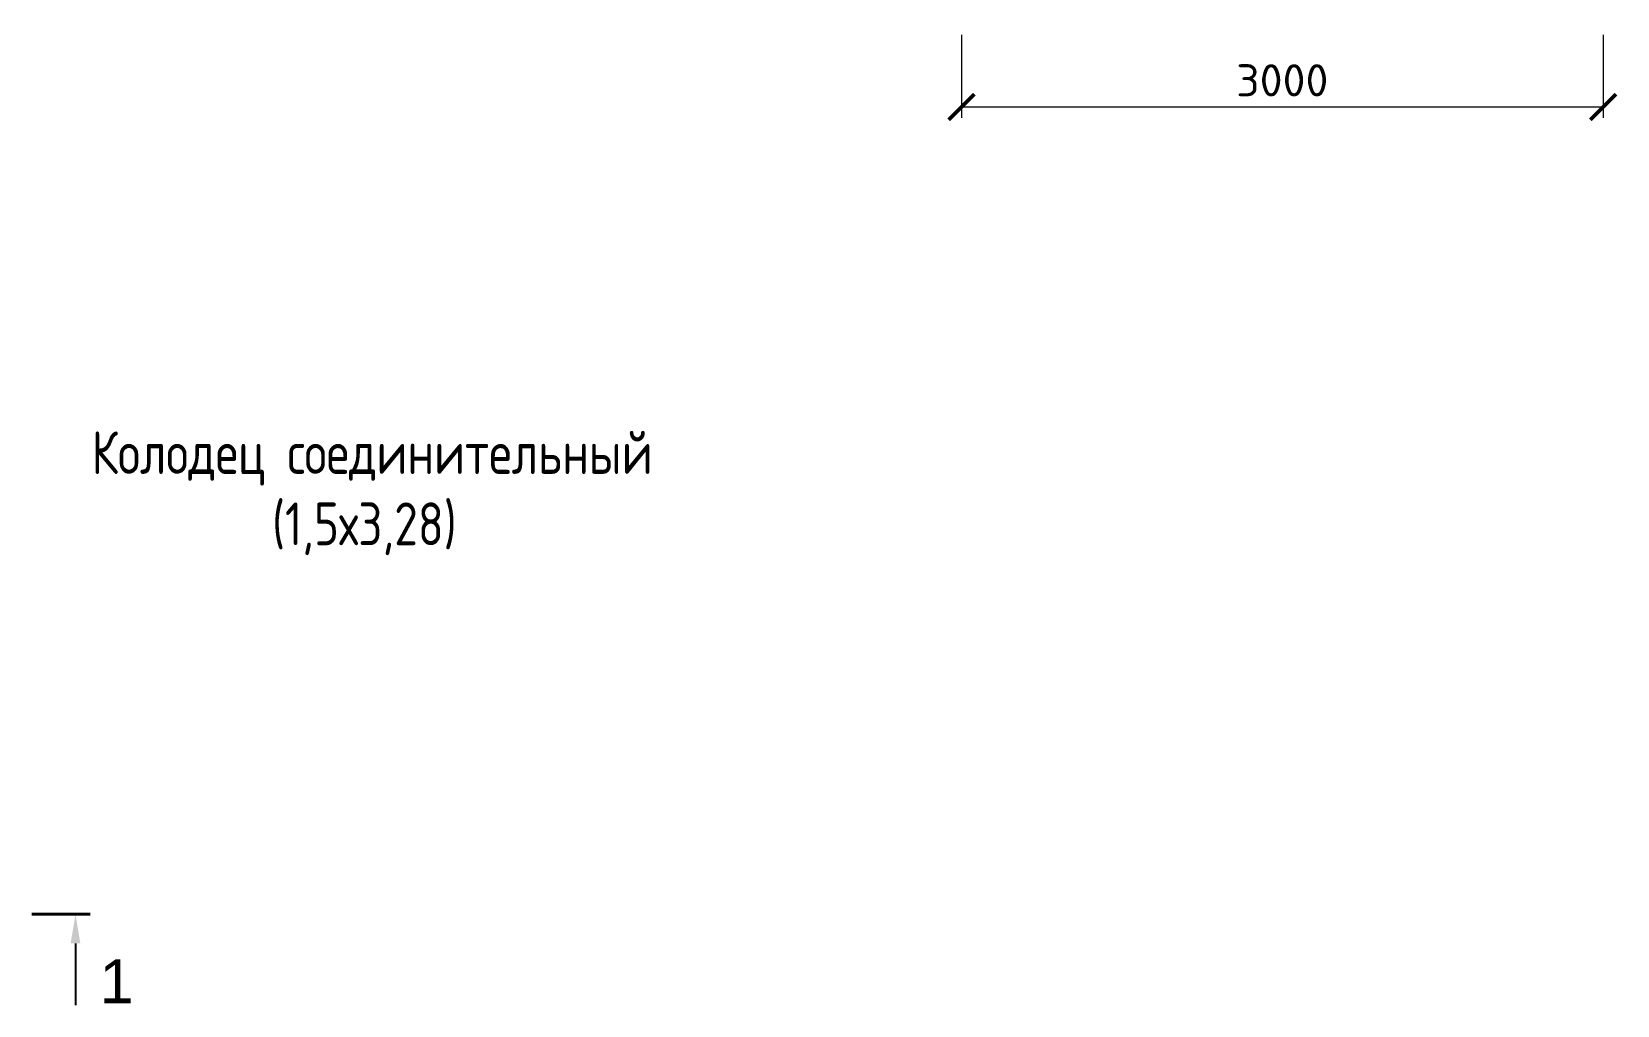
# Model space of a CAD drawing. Header units: millimetres. Extents: x 313506 to 417817, y -39276 to 9875.
# Drawn here: x 346510 to 353923, y -33336 to -28783 of the extents above; entities that cross this region are included whole.
import ezdxf

# ---------------------------------------------------------------- set-up
doc = ezdxf.new("R2010")
doc.units = ezdxf.units.MM
doc.styles.add('ARTEM Arial', font='simplex.shx')
doc.styles.add('ARTEM GOST', font='GOST_A.TTF')
doc.dimstyles.new('ARTEM', dxfattribs={"dimtxt": 70, "dimasz": 50, "dimexe": 35, "dimexo": 15, "dimgap": 10, "dimtad": 1, "dimdec": 0, "dimtxsty": 'ARTEM Arial', "dimcen": 2.5, "dimclrd": 7, "dimclre": 7, "dimclrt": 7, "dimadec": 0, "dimazin": 0, "dimtfac": 1, "dimtdec": 0, "dimtmove": 0, "dimatfit": 3, "dimfxl": 1, "dimlwd": 15, "dimlwe": 15, "dimarcsym": 0})

# ---------------------------------------------------------------- blocks, each defined once
blk = doc.blocks.new('_ArchTick')
at = {"color": 0, "linetype": 'ByBlock', "const_width": 0.15}
blk.add_lwpolyline([(-0.5, -0.5), (0.5, 0.5)], dxfattribs=at)
blk = doc.blocks.new('*D356')
at = {"color": 7, "lineweight": 15, "transparency": 16777216}
for p, q in [((350856.6, -28797.5), (350856.6, -29184.9)), ((353856.6, -28797.5), (353856.6, -29184.9)), ((353856.6, -29134.9), (350856.6, -29134.9))]:
    blk.add_line(p, q, dxfattribs=at)
at = {"layer": 'Defpoints', "color": 0, "lineweight": 20, "transparency": 16777216}
for p in [(350856.6, -28782.5), (353856.6, -28782.5), (350856.6, -29134.9)]:
    blk.add_point(p, dxfattribs=at)
at = {"color": 7, "lineweight": 15, "transparency": 16777216, "xscale": 120, "yscale": 120, "zscale": 120, "rotation": 180}
blk.add_blockref('_ArchTick', (350856.6, -29134.9), dxfattribs=at)
at = {"color": 7, "lineweight": 15, "transparency": 16777216, "xscale": 120, "yscale": 120, "zscale": 120}
blk.add_blockref('_ArchTick', (353856.6, -29134.9), dxfattribs=at)
at = {"color": 7, "lineweight": 20, "transparency": 16777216, "insert": (352356.6, -29009.9), "char_height": 150, "attachment_point": 5, "style": 'ARTEM Arial'}
blk.add_mtext('3000', dxfattribs=at)

msp = doc.modelspace()

# ---------------------------------------------------------------- linework, layer by layer
at = {"color": 1, "lineweight": 40}
msp.add_line((346782.7, -32910.5), (346509.7, -32910.5), dxfattribs=at)
at = {"color": 1, "linetype": 'ByBlock', "lineweight": -2}
msp.add_lwpolyline([(346714.4, -33047), (346714.4, -33336.4)], dxfattribs=at)
at = {"color": 1, "lineweight": 25}
msp.add_solid([(346737.2, -33047), (346714.4, -32910.5), (346691.7, -33047)], dxfattribs=at)

# ---------------------------------------------------------------- texts
at = {"lineweight": 20, "insert": (346565.9, -30651.1), "char_height": 200, "width": 2991.638, "attachment_point": 1, "style": 'ARTEM GOST'}
msp.add_mtext('\\pi223.48;Колодец соединительный \\P\\pi1067.7;(1,5х3,28)', dxfattribs=at)
at = {"color": 1, "lineweight": 25, "insert": (346826.7, -33122.1), "char_height": 204.75, "attachment_point": 1}
msp.add_mtext('{\\fArial|b0|i0|c0|p34;1}', dxfattribs=at)

# ---------------------------------------------------------------- dimensions: what is measured, and where the dimension line sits
at = {"lineweight": 20}
dim = msp.add_linear_dim(base=(350856.6, -29134.9), p1=(353856.6, -28782.5), p2=(350856.6, -28782.5), angle=180, dimstyle='ARTEM', override={"dimtxt": 150, "dimasz": 120, "dimexe": 50, "dimgap": 50, "dimblk1": 'ArchTick', "dimblk2": 'ArchTick', "dimsah": 1}, dxfattribs=at)
dim.commit()
dim.dimension.update_dxf_attribs({"geometry": '*D356', "text_midpoint": (352356.6, -29009.9)})

doc.saveas('drawing.dxf')
